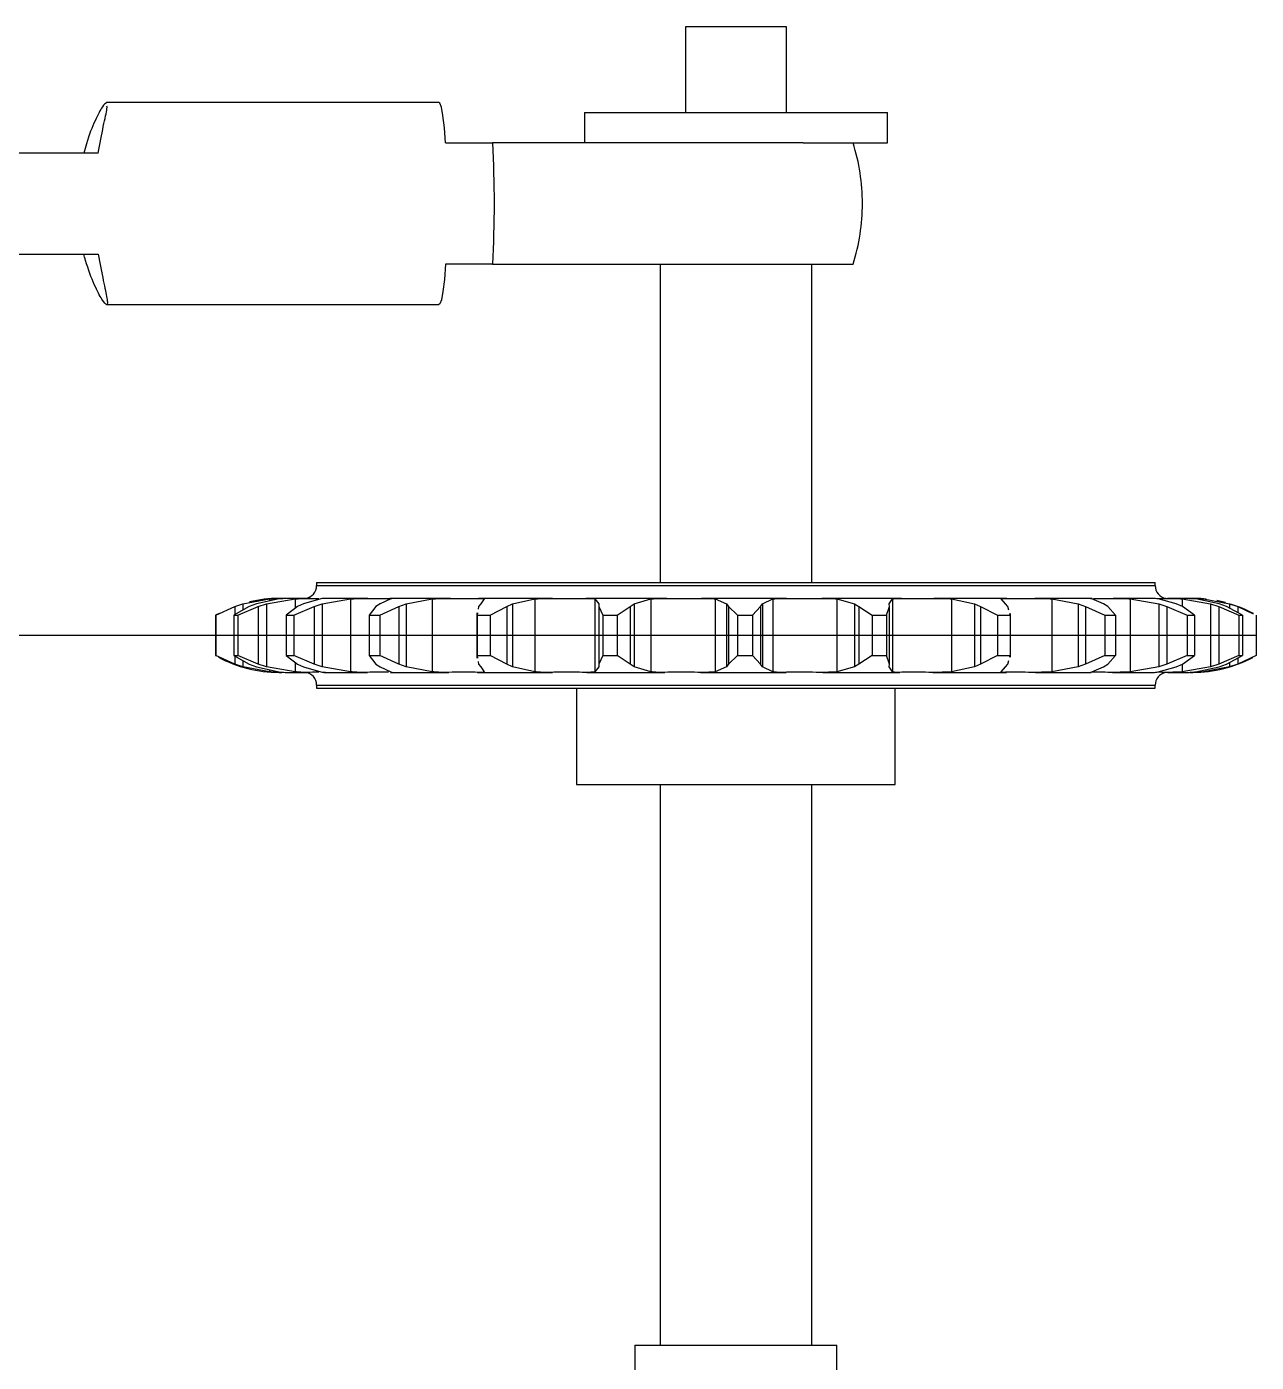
# Model space of a CAD drawing. Header units: millimetres. Extents: x -2889 to 8174, y 2447 to 8478.
# Drawn here: x 1646.6 to 1658.77, y 3391.7 to 3404.92 of the extents above; entities that cross this region are included whole.
import ezdxf

# ---------------------------------------------------------------- set-up
doc = ezdxf.new("R2010")
doc.units = ezdxf.units.MM

msp = doc.modelspace()

# ---------------------------------------------------------------- linework, layer by layer
at = {"color": 7, "linetype": 'Continuous', "lineweight": 25}
for p, q in [((1653.118, 3404.915), (1653.118, 3404.065)), ((1654.118, 3404.915), (1653.118, 3404.915)), ((1654.118, 3404.065), (1654.118, 3404.915)), ((1650.678, 3404.165), (1647.388, 3404.165)), ((1652.118, 3404.065), (1652.118, 3403.765)), ((1652.118, 3404.065), (1655.118, 3404.065)), ((1655.118, 3403.765), (1655.118, 3404.065)), ((1650.743, 3403.765), (1651.21, 3403.765)), ((1654.282, 3403.765), (1651.21, 3403.765)), ((1654.282, 3403.765), (1655.118, 3403.765)), ((1647.306, 3403.665), (1646.082, 3403.665)), ((1646.082, 3402.665), (1647.306, 3402.665)), ((1651.21, 3402.565), (1650.743, 3402.565)), ((1651.21, 3402.565), (1654.778, 3402.565)), ((1652.868, 3402.565), (1652.868, 3399.415)), ((1654.368, 3399.415), (1654.368, 3402.565)), ((1647.389, 3402.165), (1650.678, 3402.165)), ((1649.468, 3399.415), (1649.468, 3399.384)), ((1649.468, 3399.415), (1654.231, 3399.415)), ((1654.231, 3399.415), (1657.768, 3399.415)), ((1657.768, 3399.384), (1657.768, 3399.415)), ((1648.738, 3399.204), (1649.002, 3399.252)), ((1649.096, 3399.252), (1648.874, 3399.204)), ((1648.973, 3399.204), (1649.254, 3399.252)), ((1649.123, 3399.257), (1649.096, 3399.257)), ((1649.406, 3399.257), (1649.176, 3399.257)), ((1649.508, 3399.252), (1649.339, 3399.204)), ((1649.524, 3399.204), (1649.803, 3399.252)), ((1649.975, 3399.257), (1649.544, 3399.257)), ((1649.803, 3399.252), (1649.803, 3398.53)), ((1650.076, 3399.256), (1650.165, 3399.256)), ((1650.201, 3399.252), (1650.096, 3399.204)), ((1650.792, 3399.257), (1650.194, 3399.257)), ((1650.354, 3399.204), (1650.612, 3399.252)), ((1650.612, 3399.252), (1650.612, 3398.53)), ((1650.902, 3399.256), (1651.017, 3399.256)), ((1651.803, 3399.257), (1651.07, 3399.257)), ((1651.126, 3399.252), (1651.093, 3399.204)), ((1651.406, 3399.204), (1651.627, 3399.252)), ((1651.627, 3399.252), (1651.627, 3398.53)), ((1651.913, 3399.256), (1652.046, 3399.256)), ((1652.934, 3399.257), (1652.131, 3399.257)), ((1652.221, 3399.252), (1652.262, 3399.204)), ((1652.221, 3399.252), (1652.221, 3398.53)), ((1652.61, 3399.204), (1652.776, 3399.252)), ((1652.776, 3399.252), (1652.776, 3398.53)), ((1653.04, 3399.256), (1653.182, 3399.256)), ((1654.119, 3399.257), (1653.278, 3399.257)), ((1653.412, 3399.252), (1653.523, 3399.204)), ((1653.412, 3399.252), (1653.412, 3398.53)), ((1653.882, 3399.204), (1653.984, 3399.252)), ((1653.984, 3399.252), (1653.984, 3398.53)), ((1654.207, 3399.256), (1654.348, 3399.256)), ((1655.258, 3399.257), (1654.467, 3399.257)), ((1654.616, 3399.252), (1654.791, 3399.204)), ((1654.616, 3399.252), (1654.616, 3398.53)), ((1655.136, 3399.204), (1655.166, 3399.252)), ((1655.166, 3399.252), (1655.166, 3398.53)), ((1655.333, 3399.256), (1655.465, 3399.256)), ((1656.3, 3399.257), (1655.577, 3399.257)), ((1655.752, 3399.252), (1655.979, 3399.204)), ((1655.752, 3399.252), (1655.752, 3398.53)), ((1656.286, 3399.204), (1656.243, 3399.252)), ((1656.343, 3399.256), (1656.455, 3399.256)), ((1657.144, 3399.257), (1656.575, 3399.257)), ((1656.743, 3399.252), (1656.743, 3398.53)), ((1656.743, 3399.252), (1657.006, 3399.204)), ((1657.255, 3399.204), (1657.141, 3399.252)), ((1657.155, 3399.256), (1657.167, 3399.256)), ((1657.167, 3399.256), (1657.252, 3399.256)), ((1657.761, 3399.257), (1657.352, 3399.257)), ((1657.521, 3399.252), (1657.521, 3398.53)), ((1657.521, 3399.252), (1657.802, 3399.204)), ((1657.976, 3399.204), (1657.798, 3399.252)), ((1658.086, 3399.257), (1657.89, 3399.257)), ((1658.033, 3399.252), (1658.313, 3399.204)), ((1658.127, 3399.257), (1658.111, 3399.257)), ((1658.14, 3399.257), (1658.127, 3399.257)), ((1658.399, 3399.204), (1658.171, 3399.252)), ((1658.244, 3399.252), (1658.504, 3399.204)), ((1648.47, 3399.091), (1648.657, 3399.176)), ((1648.801, 3399.176), (1648.647, 3399.091)), ((1648.657, 3399.176), (1648.738, 3399.204)), ((1648.688, 3399.091), (1648.889, 3399.176)), ((1648.874, 3399.204), (1648.801, 3399.176)), ((1648.889, 3399.176), (1648.973, 3399.204)), ((1648.889, 3399.176), (1648.889, 3398.606)), ((1648.973, 3399.204), (1648.973, 3398.578)), ((1649.28, 3399.176), (1649.165, 3399.091)), ((1649.242, 3399.091), (1649.444, 3399.176)), ((1649.339, 3399.204), (1649.28, 3399.176)), ((1649.444, 3399.176), (1649.524, 3399.204)), ((1649.444, 3399.176), (1649.444, 3398.606)), ((1649.524, 3399.204), (1649.524, 3398.578)), ((1650.054, 3399.176), (1649.987, 3399.091)), ((1650.096, 3399.204), (1650.054, 3399.176)), ((1650.093, 3399.091), (1650.283, 3399.176)), ((1650.283, 3399.176), (1650.354, 3399.204)), ((1650.283, 3399.176), (1650.283, 3398.606)), ((1650.354, 3399.204), (1650.354, 3398.578)), ((1651.053, 3399.115), (1651.053, 3398.667)), ((1651.06, 3399.115), (1651.056, 3399.091)), ((1651.071, 3399.176), (1651.067, 3399.15)), ((1651.093, 3399.204), (1651.071, 3399.176)), ((1651.185, 3399.091), (1651.349, 3399.176)), ((1651.349, 3399.176), (1651.406, 3399.204)), ((1651.349, 3399.176), (1651.349, 3398.606)), ((1651.406, 3399.204), (1651.406, 3398.578)), ((1652.262, 3399.204), (1652.262, 3399.176)), ((1652.262, 3399.204), (1652.262, 3398.578)), ((1652.262, 3399.176), (1652.299, 3399.091)), ((1652.262, 3399.176), (1652.262, 3398.606)), ((1652.443, 3399.091), (1652.57, 3399.176)), ((1652.57, 3399.176), (1652.61, 3399.204)), ((1652.57, 3399.176), (1652.57, 3398.606)), ((1652.61, 3399.204), (1652.61, 3398.578)), ((1653.523, 3399.204), (1653.545, 3399.176)), ((1653.523, 3399.204), (1653.523, 3398.578)), ((1653.545, 3399.176), (1653.633, 3399.091)), ((1653.545, 3399.176), (1653.545, 3398.606)), ((1653.781, 3399.091), (1653.862, 3399.176)), ((1653.862, 3399.176), (1653.882, 3399.204)), ((1653.862, 3399.176), (1653.862, 3398.606)), ((1653.882, 3399.204), (1653.882, 3398.578)), ((1654.791, 3399.204), (1654.833, 3399.176)), ((1654.791, 3399.204), (1654.791, 3398.578)), ((1654.833, 3399.176), (1654.965, 3399.091)), ((1654.833, 3399.176), (1654.833, 3398.606)), ((1655.108, 3399.091), (1655.138, 3399.176)), ((1655.138, 3399.176), (1655.136, 3399.204)), ((1655.138, 3398.606), (1655.138, 3399.176)), ((1655.979, 3399.204), (1656.038, 3399.176)), ((1655.979, 3399.204), (1655.979, 3398.578)), ((1656.038, 3399.176), (1656.206, 3399.091)), ((1656.038, 3399.176), (1656.038, 3398.606)), ((1656.31, 3399.176), (1656.286, 3399.204)), ((1656.32, 3399.141), (1656.31, 3399.176)), ((1657.006, 3399.204), (1657.078, 3399.176)), ((1657.006, 3399.204), (1657.006, 3398.578)), ((1657.078, 3399.176), (1657.27, 3399.091)), ((1657.078, 3399.176), (1657.078, 3398.606)), ((1657.299, 3399.176), (1657.255, 3399.204)), ((1657.373, 3399.091), (1657.299, 3399.176)), ((1657.802, 3399.204), (1657.883, 3399.176)), ((1657.802, 3399.204), (1657.802, 3398.578)), ((1657.883, 3399.176), (1658.085, 3399.091)), ((1657.883, 3399.176), (1657.883, 3398.606)), ((1658.037, 3399.176), (1657.976, 3399.204)), ((1658.157, 3399.091), (1658.037, 3399.176)), ((1658.313, 3399.204), (1658.396, 3399.176)), ((1658.313, 3399.204), (1658.313, 3398.578)), ((1658.396, 3399.176), (1658.596, 3399.091)), ((1658.396, 3399.176), (1658.396, 3398.606)), ((1658.473, 3399.176), (1658.399, 3399.204)), ((1658.632, 3399.091), (1658.473, 3399.176)), ((1658.504, 3399.204), (1658.584, 3399.176)), ((1658.584, 3399.176), (1658.737, 3399.105)), ((1648.504, 3399.108), (1648.468, 3399.091)), ((1648.468, 3399.091), (1648.47, 3399.091)), ((1648.468, 3399.091), (1648.468, 3398.691)), ((1648.47, 3399.091), (1648.47, 3398.691)), ((1648.647, 3399.091), (1648.688, 3399.091)), ((1648.647, 3399.091), (1648.647, 3398.691)), ((1648.688, 3399.091), (1648.688, 3398.691)), ((1649.165, 3399.091), (1649.242, 3399.091)), ((1649.165, 3399.091), (1649.165, 3398.691)), ((1649.242, 3399.091), (1649.242, 3398.691)), ((1649.987, 3399.091), (1650.093, 3399.091)), ((1649.987, 3399.091), (1649.987, 3398.691)), ((1650.093, 3399.091), (1650.093, 3398.691)), ((1651.056, 3399.091), (1651.185, 3399.091)), ((1651.056, 3399.091), (1651.056, 3398.691)), ((1651.185, 3399.091), (1651.185, 3398.691)), ((1652.299, 3399.091), (1652.443, 3399.091)), ((1652.299, 3399.091), (1652.299, 3398.691)), ((1652.443, 3399.091), (1652.443, 3398.691)), ((1653.633, 3399.091), (1653.781, 3399.091)), ((1653.633, 3399.091), (1653.633, 3398.691)), ((1653.781, 3399.091), (1653.781, 3398.691)), ((1654.965, 3399.091), (1655.108, 3399.091)), ((1654.965, 3399.091), (1654.965, 3398.691)), ((1655.108, 3399.091), (1655.108, 3398.691)), ((1656.206, 3399.091), (1656.333, 3399.091)), ((1656.206, 3399.091), (1656.206, 3398.691)), ((1656.333, 3399.091), (1656.329, 3399.107)), ((1656.333, 3399.091), (1656.333, 3398.691)), ((1656.334, 3398.675), (1656.334, 3399.107)), ((1657.27, 3399.091), (1657.373, 3399.091)), ((1657.27, 3399.091), (1657.27, 3398.691)), ((1657.373, 3399.091), (1657.373, 3398.691)), ((1658.085, 3399.091), (1658.157, 3399.091)), ((1658.085, 3399.091), (1658.085, 3398.691)), ((1658.157, 3399.091), (1658.157, 3398.691)), ((1658.596, 3399.091), (1658.632, 3399.091)), ((1658.596, 3399.091), (1658.596, 3398.691)), ((1658.632, 3399.091), (1658.632, 3398.691)), ((1658.768, 3399.091), (1658.768, 3398.691)), ((1648.468, 3398.691), (1648.47, 3398.691)), ((1648.657, 3398.606), (1648.47, 3398.691)), ((1648.647, 3398.691), (1648.801, 3398.606)), ((1648.647, 3398.691), (1648.688, 3398.691)), ((1648.738, 3398.578), (1648.657, 3398.606)), ((1648.889, 3398.606), (1648.688, 3398.691)), ((1648.801, 3398.606), (1648.874, 3398.578)), ((1648.973, 3398.578), (1648.889, 3398.606)), ((1649.165, 3398.691), (1649.28, 3398.606)), ((1649.165, 3398.691), (1649.242, 3398.691)), ((1649.444, 3398.606), (1649.242, 3398.691)), ((1649.28, 3398.606), (1649.339, 3398.578)), ((1649.524, 3398.578), (1649.444, 3398.606)), ((1649.987, 3398.691), (1650.054, 3398.606)), ((1649.987, 3398.691), (1650.093, 3398.691)), ((1650.054, 3398.606), (1650.096, 3398.578)), ((1650.283, 3398.606), (1650.093, 3398.691)), ((1650.354, 3398.578), (1650.283, 3398.606)), ((1651.056, 3398.691), (1651.06, 3398.667)), ((1651.056, 3398.691), (1651.185, 3398.691)), ((1651.067, 3398.632), (1651.071, 3398.606)), ((1651.071, 3398.606), (1651.093, 3398.578)), ((1651.349, 3398.606), (1651.185, 3398.691)), ((1651.406, 3398.578), (1651.349, 3398.606)), ((1652.299, 3398.691), (1652.262, 3398.606)), ((1652.262, 3398.606), (1652.262, 3398.578)), ((1652.299, 3398.691), (1652.443, 3398.691)), ((1652.57, 3398.606), (1652.443, 3398.691)), ((1652.61, 3398.578), (1652.57, 3398.606)), ((1653.545, 3398.606), (1653.523, 3398.578)), ((1653.633, 3398.691), (1653.545, 3398.606)), ((1653.633, 3398.691), (1653.781, 3398.691)), ((1653.862, 3398.606), (1653.781, 3398.691)), ((1653.882, 3398.578), (1653.862, 3398.606)), ((1654.833, 3398.606), (1654.791, 3398.578)), ((1654.965, 3398.691), (1654.833, 3398.606)), ((1654.965, 3398.691), (1655.108, 3398.691)), ((1655.138, 3398.606), (1655.108, 3398.691)), ((1655.136, 3398.578), (1655.138, 3398.606)), ((1656.038, 3398.606), (1655.979, 3398.578)), ((1656.206, 3398.691), (1656.038, 3398.606)), ((1656.206, 3398.691), (1656.333, 3398.691)), ((1656.286, 3398.578), (1656.31, 3398.606)), ((1656.31, 3398.606), (1656.32, 3398.641)), ((1656.329, 3398.675), (1656.333, 3398.691)), ((1657.078, 3398.606), (1657.006, 3398.578)), ((1657.27, 3398.691), (1657.078, 3398.606)), ((1657.255, 3398.578), (1657.299, 3398.606)), ((1657.27, 3398.691), (1657.373, 3398.691)), ((1657.299, 3398.606), (1657.373, 3398.691)), ((1657.883, 3398.606), (1657.802, 3398.578)), ((1658.085, 3398.691), (1657.883, 3398.606)), ((1657.976, 3398.578), (1658.037, 3398.606)), ((1658.037, 3398.606), (1658.157, 3398.691)), ((1658.085, 3398.691), (1658.157, 3398.691)), ((1658.396, 3398.606), (1658.313, 3398.578)), ((1658.596, 3398.691), (1658.396, 3398.606)), ((1658.399, 3398.578), (1658.473, 3398.606)), ((1658.473, 3398.606), (1658.632, 3398.691)), ((1658.584, 3398.606), (1658.504, 3398.578)), ((1658.768, 3398.691), (1658.584, 3398.606)), ((1658.596, 3398.691), (1658.632, 3398.691)), ((1649.002, 3398.53), (1648.738, 3398.578)), ((1648.874, 3398.578), (1649.096, 3398.53)), ((1649.254, 3398.53), (1648.973, 3398.578)), ((1649.096, 3398.525), (1649.123, 3398.525)), ((1649.177, 3398.525), (1649.4, 3398.525)), ((1649.339, 3398.578), (1649.508, 3398.53)), ((1649.803, 3398.53), (1649.524, 3398.578)), ((1649.538, 3398.525), (1649.973, 3398.525)), ((1650.165, 3398.526), (1650.076, 3398.526)), ((1650.096, 3398.578), (1650.201, 3398.53)), ((1650.178, 3398.526), (1650.165, 3398.526)), ((1650.2, 3398.525), (1650.778, 3398.525)), ((1650.612, 3398.53), (1650.354, 3398.578)), ((1651.017, 3398.526), (1650.902, 3398.526)), ((1651.059, 3398.525), (1651.801, 3398.525)), ((1651.093, 3398.578), (1651.126, 3398.53)), ((1651.627, 3398.53), (1651.406, 3398.578)), ((1652.046, 3398.526), (1651.913, 3398.526)), ((1652.141, 3398.525), (1652.915, 3398.525)), ((1652.262, 3398.578), (1652.221, 3398.53)), ((1652.776, 3398.53), (1652.61, 3398.578)), ((1653.182, 3398.526), (1653.04, 3398.526)), ((1653.266, 3398.525), (1654.115, 3398.525)), ((1653.523, 3398.578), (1653.412, 3398.53)), ((1653.984, 3398.53), (1653.882, 3398.578)), ((1654.348, 3398.526), (1654.207, 3398.526)), ((1654.478, 3398.525), (1655.24, 3398.525)), ((1654.791, 3398.578), (1654.616, 3398.53)), ((1655.166, 3398.53), (1655.136, 3398.578)), ((1655.465, 3398.526), (1655.333, 3398.526)), ((1655.567, 3398.525), (1656.296, 3398.525)), ((1655.979, 3398.578), (1655.752, 3398.53)), ((1656.243, 3398.53), (1656.286, 3398.578)), ((1656.455, 3398.526), (1656.343, 3398.526)), ((1656.582, 3398.525), (1657.133, 3398.525)), ((1657.006, 3398.578), (1656.743, 3398.53)), ((1657.167, 3398.526), (1657.134, 3398.525)), ((1657.141, 3398.53), (1657.255, 3398.578)), ((1657.252, 3398.526), (1657.167, 3398.526)), ((1657.346, 3398.525), (1657.759, 3398.525)), ((1657.802, 3398.578), (1657.521, 3398.53)), ((1657.798, 3398.53), (1657.976, 3398.578)), ((1657.891, 3398.525), (1658.085, 3398.525)), ((1658.313, 3398.578), (1658.033, 3398.53)), ((1658.113, 3398.525), (1658.127, 3398.525)), ((1658.127, 3398.525), (1658.14, 3398.525)), ((1658.171, 3398.53), (1658.399, 3398.578)), ((1658.504, 3398.578), (1658.244, 3398.53)), ((1649.468, 3398.398), (1649.468, 3398.367)), ((1649.468, 3398.367), (1654.231, 3398.367)), ((1652.04, 3398.367), (1652.04, 3397.415)), ((1654.231, 3398.367), (1657.768, 3398.367)), ((1655.195, 3397.415), (1655.195, 3398.367)), ((1657.768, 3398.367), (1657.768, 3398.398)), ((1652.04, 3397.415), (1653.851, 3397.415)), ((1652.868, 3397.415), (1652.868, 3391.865)), ((1653.851, 3397.415), (1655.195, 3397.415)), ((1654.368, 3391.865), (1654.368, 3397.415)), ((1652.618, 3391.865), (1652.618, 3390.565)), ((1652.618, 3391.865), (1653.816, 3391.865)), ((1653.816, 3391.865), (1654.618, 3391.865)), ((1654.618, 3391.115), (1654.618, 3391.865))]:
    msp.add_line(p, q, dxfattribs=at)
at = {"color": 8, "linetype": 'Continuous', "lineweight": 25}
for p, q in [((1649.468, 3399.384), (1654.231, 3399.384)), ((1654.231, 3399.384), (1657.768, 3399.384)), ((1649.002, 3399.252), (1649.002, 3399.232)), ((1649.254, 3399.252), (1649.254, 3399.157)), ((1658.033, 3399.252), (1658.033, 3399.178)), ((1648.657, 3399.176), (1648.657, 3399.096)), ((1648.738, 3399.204), (1648.738, 3399.141)), ((1658.504, 3399.204), (1658.504, 3399.16)), ((1658.584, 3399.176), (1658.584, 3399.117)), ((1648.657, 3398.686), (1648.657, 3398.606)), ((1648.738, 3398.641), (1648.738, 3398.578)), ((1649.254, 3398.625), (1649.254, 3398.53)), ((1658.033, 3398.604), (1658.033, 3398.53)), ((1658.504, 3398.622), (1658.504, 3398.578)), ((1658.584, 3398.665), (1658.584, 3398.606)), ((1649.002, 3398.55), (1649.002, 3398.53)), ((1649.468, 3398.398), (1654.231, 3398.398)), ((1654.231, 3398.398), (1657.768, 3398.398))]:
    msp.add_line(p, q, dxfattribs=at)
msp.add_line((1658.768, 3398.891), (1608.824, 3398.891))
at = {"color": 7, "linetype": 'Continuous', "lineweight": 25, "flags": 128}
for points in [[(1650.743, 3403.765), (1650.732, 3403.916), (1650.718, 3404.036), (1650.703, 3404.118), (1650.686, 3404.16), (1650.678, 3404.165)], [(1650.743, 3402.565), (1650.732, 3402.414), (1650.718, 3402.295), (1650.703, 3402.213), (1650.686, 3402.171), (1650.678, 3402.165)], [(1658.272, 3399.25), (1658.218, 3399.255), (1658.14, 3399.257)], [(1658.462, 3399.216), (1658.448, 3399.219), (1658.378, 3399.235)]]:
    msp.add_lwpolyline(points, dxfattribs=at)
at = {"color": 7, "linetype": 'Continuous', "lineweight": 25}
for centre, radius, start, end in [((1640.466, 3403.165), 10.761, 356.8037, 3.1963), ((1652.87, 3403.165), 2, 0, 17.4576), ((1652.87, 3403.165), 2, 342.5424, 0), ((1649.34, 3399.384), 0.128, 277.5451, 0), ((1657.895, 3399.384), 0.128, 180, 260.0204), ((1649.096, 3397.987), 1.27, 90, 103.3488), ((1658.14, 3397.987), 1.27, 61.8775, 72.8685), ((1649.096, 3399.795), 1.27, 241.8775, 270), ((1658.14, 3399.795), 1.27, 270, 297.8591), ((1649.34, 3398.398), 0.128, 0, 82.4549), ((1657.895, 3398.398), 0.128, 101.25, 180)]:
    msp.add_arc(centre, radius, start, end, dxfattribs=at)
for points, knots in [([(1647.388, 3404.163), (1647.376, 3404.155), (1647.353, 3404.14), (1647.275, 3403.993), (1647.206, 3403.82), (1647.172, 3403.696), (1647.163, 3403.665)], [0, 0, 0, 0, 0.281559, 0.579433, 0.894621, 1, 1, 1, 1]), ([(1647.306, 3403.665), (1647.323, 3403.757), (1647.357, 3403.941), (1647.397, 3404.098), (1647.393, 3404.122), (1647.392, 3404.13)], [0, 0, 0, 0, 0.410753, 0.821661, 1, 1, 1, 1]), ([(1647.306, 3402.665), (1647.323, 3402.572), (1647.359, 3402.386), (1647.393, 3402.241), (1647.399, 3402.177), (1647.389, 3402.156), (1647.348, 3402.201), (1647.268, 3402.353), (1647.201, 3402.528), (1647.169, 3402.644), (1647.163, 3402.665)], [0, 0, 0, 0, 0.164581, 0.329225, 0.413108, 0.500124, 0.652359, 0.804345, 0.962868, 1, 1, 1, 1]), ([(1649.002, 3399.252), (1649.04, 3399.255), (1649.094, 3399.258), (1649.124, 3399.257), (1649.133, 3399.257)], [0, 0, 0, 0, 0.729807, 1, 1, 1, 1]), ([(1649.187, 3399.257), (1649.173, 3399.257), (1649.151, 3399.257), (1649.11, 3399.254), (1649.096, 3399.252)], [0, 0, 0, 0, 0.657666, 1, 1, 1, 1]), ([(1649.254, 3399.252), (1649.296, 3399.254), (1649.381, 3399.259), (1649.455, 3399.257), (1649.486, 3399.256), (1649.491, 3399.256)], [0, 0, 0, 0, 0.451709, 0.903226, 1, 1, 1, 1]), ([(1649.557, 3399.257), (1649.553, 3399.257), (1649.546, 3399.257), (1649.518, 3399.254), (1649.508, 3399.252)], [0, 0, 0, 0, 0.666051, 1, 1, 1, 1]), ([(1649.803, 3399.252), (1649.848, 3399.254), (1649.937, 3399.259), (1650.027, 3399.257), (1650.069, 3399.256), (1650.076, 3399.256)], [0, 0, 0, 0, 0.451714, 0.903231, 1, 1, 1, 1]), ([(1650.165, 3399.256), (1650.178, 3399.256), (1650.21, 3399.257), (1650.218, 3399.258), (1650.205, 3399.254), (1650.201, 3399.252)], [0, 0, 0, 0, 0.333236, 0.789702, 1, 1, 1, 1]), ([(1650.612, 3399.252), (1650.657, 3399.254), (1650.745, 3399.259), (1650.844, 3399.257), (1650.893, 3399.256), (1650.902, 3399.256)], [0, 0, 0, 0, 0.451714, 0.903231, 1, 1, 1, 1]), ([(1651.017, 3399.256), (1651.038, 3399.256), (1651.087, 3399.257), (1651.121, 3399.258), (1651.125, 3399.254), (1651.126, 3399.252)], [0, 0, 0, 0, 0.333236, 0.789702, 1, 1, 1, 1]), ([(1651.627, 3399.252), (1651.667, 3399.254), (1651.748, 3399.259), (1651.85, 3399.257), (1651.904, 3399.256), (1651.913, 3399.256)], [0, 0, 0, 0, 0.451709, 0.903226, 1, 1, 1, 1]), ([(1652.046, 3399.256), (1652.073, 3399.256), (1652.136, 3399.257), (1652.194, 3399.258), (1652.215, 3399.254), (1652.221, 3399.252)], [0, 0, 0, 0, 0.3332305, 0.7896969, 1, 1, 1, 1]), ([(1652.776, 3399.252), (1652.811, 3399.254), (1652.879, 3399.259), (1652.977, 3399.257), (1653.031, 3399.256), (1653.04, 3399.256)], [0, 0, 0, 0, 0.451697, 0.903213, 1, 1, 1, 1]), ([(1653.182, 3399.256), (1653.213, 3399.256), (1653.286, 3399.257), (1653.364, 3399.258), (1653.4, 3399.254), (1653.412, 3399.252)], [0, 0, 0, 0, 0.333218, 0.789684, 1, 1, 1, 1]), ([(1653.984, 3399.252), (1654.009, 3399.254), (1654.06, 3399.259), (1654.147, 3399.257), (1654.198, 3399.256), (1654.207, 3399.256)], [0, 0, 0, 0, 0.451697, 0.903213, 1, 1, 1, 1]), ([(1654.348, 3399.256), (1654.381, 3399.256), (1654.459, 3399.257), (1654.551, 3399.258), (1654.601, 3399.254), (1654.616, 3399.252)], [0, 0, 0, 0, 0.333218, 0.789684, 1, 1, 1, 1]), ([(1655.166, 3399.252), (1655.181, 3399.254), (1655.211, 3399.259), (1655.281, 3399.257), (1655.325, 3399.256), (1655.333, 3399.256)], [0, 0, 0, 0, 0.451709, 0.903226, 1, 1, 1, 1]), ([(1655.465, 3399.256), (1655.497, 3399.256), (1655.574, 3399.257), (1655.675, 3399.258), (1655.734, 3399.254), (1655.752, 3399.252)], [0, 0, 0, 0, 0.33323, 0.789697, 1, 1, 1, 1]), ([(1656.243, 3399.252), (1656.246, 3399.254), (1656.253, 3399.259), (1656.302, 3399.257), (1656.337, 3399.256), (1656.343, 3399.256)], [0, 0, 0, 0, 0.451714, 0.903231, 1, 1, 1, 1]), ([(1656.455, 3399.256), (1656.485, 3399.256), (1656.557, 3399.257), (1656.658, 3399.258), (1656.723, 3399.254), (1656.743, 3399.252)], [0, 0, 0, 0, 0.333236, 0.789702, 1, 1, 1, 1]), ([(1657.141, 3399.252), (1657.13, 3399.255), (1657.116, 3399.258), (1657.132, 3399.257), (1657.136, 3399.257)], [0, 0, 0, 0, 0.736495, 1, 1, 1, 1]), ([(1657.252, 3399.256), (1657.278, 3399.256), (1657.338, 3399.257), (1657.435, 3399.258), (1657.5, 3399.254), (1657.521, 3399.252)], [0, 0, 0, 0, 0.3332356, 0.7897021, 1, 1, 1, 1]), ([(1657.798, 3399.252), (1657.777, 3399.255), (1657.746, 3399.258), (1657.747, 3399.257), (1657.747, 3399.257)], [0, 0, 0, 0, 0.680904, 1, 1, 1, 1]), ([(1657.801, 3399.256), (1657.821, 3399.256), (1657.867, 3399.257), (1657.951, 3399.258), (1658.013, 3399.254), (1658.033, 3399.252)], [0, 0, 0, 0, 0.3332305, 0.7896969, 1, 1, 1, 1]), ([(1658.171, 3399.252), (1658.14, 3399.255), (1658.098, 3399.258), (1658.083, 3399.257), (1658.079, 3399.257)], [0, 0, 0, 0, 0.750105, 1, 1, 1, 1]), ([(1658.11, 3399.257), (1658.135, 3399.257), (1658.173, 3399.257), (1658.226, 3399.254), (1658.244, 3399.252)], [0, 0, 0, 0, 0.6733821, 1, 1, 1, 1]), ([(1649.139, 3398.525), (1649.113, 3398.525), (1649.074, 3398.525), (1649.019, 3398.528), (1649.002, 3398.53)], [0, 0, 0, 0, 0.671256, 1, 1, 1, 1]), ([(1649.096, 3398.53), (1649.126, 3398.527), (1649.166, 3398.524), (1649.179, 3398.525), (1649.182, 3398.525)], [0, 0, 0, 0, 0.777392, 1, 1, 1, 1]), ([(1649.491, 3398.526), (1649.471, 3398.526), (1649.423, 3398.525), (1649.336, 3398.524), (1649.273, 3398.528), (1649.254, 3398.53)], [0, 0, 0, 0, 0.333218, 0.789684, 1, 1, 1, 1]), ([(1649.508, 3398.53), (1649.528, 3398.527), (1649.558, 3398.524), (1649.554, 3398.525), (1649.553, 3398.525)], [0, 0, 0, 0, 0.667613, 1, 1, 1, 1]), ([(1650.076, 3398.526), (1650.049, 3398.526), (1649.987, 3398.525), (1649.89, 3398.524), (1649.824, 3398.528), (1649.803, 3398.53)], [0, 0, 0, 0, 0.33323, 0.789697, 1, 1, 1, 1]), ([(1650.201, 3398.53), (1650.21, 3398.527), (1650.222, 3398.524), (1650.206, 3398.525), (1650.202, 3398.525)], [0, 0, 0, 0, 0.7912285, 1, 1, 1, 1]), ([(1650.902, 3398.526), (1650.871, 3398.526), (1650.799, 3398.525), (1650.697, 3398.524), (1650.633, 3398.528), (1650.612, 3398.53)], [0, 0, 0, 0, 0.3332356, 0.7897021, 1, 1, 1, 1]), ([(1651.126, 3398.53), (1651.121, 3398.528), (1651.111, 3398.523), (1651.059, 3398.525), (1651.023, 3398.526), (1651.017, 3398.526)], [0, 0, 0, 0, 0.451714, 0.903231, 1, 1, 1, 1]), ([(1651.913, 3398.526), (1651.88, 3398.526), (1651.802, 3398.525), (1651.703, 3398.524), (1651.645, 3398.528), (1651.627, 3398.53)], [0, 0, 0, 0, 0.3332356, 0.7897021, 1, 1, 1, 1]), ([(1652.221, 3398.53), (1652.205, 3398.528), (1652.172, 3398.523), (1652.099, 3398.525), (1652.054, 3398.526), (1652.046, 3398.526)], [0, 0, 0, 0, 0.451714, 0.903231, 1, 1, 1, 1]), ([(1653.04, 3398.526), (1653.007, 3398.526), (1652.93, 3398.525), (1652.84, 3398.524), (1652.792, 3398.528), (1652.776, 3398.53)], [0, 0, 0, 0, 0.33323, 0.789697, 1, 1, 1, 1]), ([(1653.412, 3398.53), (1653.385, 3398.528), (1653.332, 3398.523), (1653.243, 3398.525), (1653.191, 3398.526), (1653.182, 3398.526)], [0, 0, 0, 0, 0.451709, 0.903226, 1, 1, 1, 1]), ([(1654.207, 3398.526), (1654.176, 3398.526), (1654.104, 3398.525), (1654.029, 3398.524), (1653.995, 3398.528), (1653.984, 3398.53)], [0, 0, 0, 0, 0.333218, 0.789684, 1, 1, 1, 1]), ([(1654.616, 3398.53), (1654.581, 3398.528), (1654.511, 3398.523), (1654.412, 3398.525), (1654.358, 3398.526), (1654.348, 3398.526)], [0, 0, 0, 0, 0.451697, 0.903213, 1, 1, 1, 1]), ([(1655.333, 3398.526), (1655.307, 3398.526), (1655.246, 3398.525), (1655.191, 3398.524), (1655.172, 3398.528), (1655.166, 3398.53)], [0, 0, 0, 0, 0.333218, 0.789684, 1, 1, 1, 1]), ([(1655.752, 3398.53), (1655.711, 3398.528), (1655.629, 3398.523), (1655.527, 3398.525), (1655.474, 3398.526), (1655.465, 3398.526)], [0, 0, 0, 0, 0.451697, 0.903213, 1, 1, 1, 1]), ([(1656.343, 3398.526), (1656.323, 3398.526), (1656.276, 3398.525), (1656.245, 3398.524), (1656.243, 3398.528), (1656.243, 3398.53)], [0, 0, 0, 0, 0.33323, 0.789697, 1, 1, 1, 1]), ([(1656.743, 3398.53), (1656.699, 3398.528), (1656.61, 3398.523), (1656.512, 3398.525), (1656.463, 3398.526), (1656.455, 3398.526)], [0, 0, 0, 0, 0.451709, 0.903226, 1, 1, 1, 1]), ([(1657.133, 3398.525), (1657.129, 3398.525), (1657.122, 3398.525), (1657.136, 3398.528), (1657.141, 3398.53)], [0, 0, 0, 0, 0.6192189, 1, 1, 1, 1]), ([(1657.521, 3398.53), (1657.476, 3398.528), (1657.387, 3398.523), (1657.299, 3398.525), (1657.259, 3398.526), (1657.252, 3398.526)], [0, 0, 0, 0, 0.451714, 0.903231, 1, 1, 1, 1]), ([(1657.743, 3398.525), (1657.749, 3398.525), (1657.757, 3398.525), (1657.788, 3398.528), (1657.798, 3398.53)], [0, 0, 0, 0, 0.674425, 1, 1, 1, 1]), ([(1658.033, 3398.53), (1657.991, 3398.528), (1657.908, 3398.523), (1657.836, 3398.525), (1657.806, 3398.526), (1657.801, 3398.526)], [0, 0, 0, 0, 0.451714, 0.903231, 1, 1, 1, 1]), ([(1658.082, 3398.525), (1658.096, 3398.525), (1658.118, 3398.525), (1658.157, 3398.528), (1658.171, 3398.53)], [0, 0, 0, 0, 0.625016, 1, 1, 1, 1]), ([(1658.244, 3398.53), (1658.206, 3398.527), (1658.152, 3398.524), (1658.123, 3398.525), (1658.114, 3398.525)], [0, 0, 0, 0, 0.706464, 1, 1, 1, 1])]:
    msp.add_open_spline(points, degree=3, knots=knots, dxfattribs=at)

doc.saveas('drawing.dxf')
